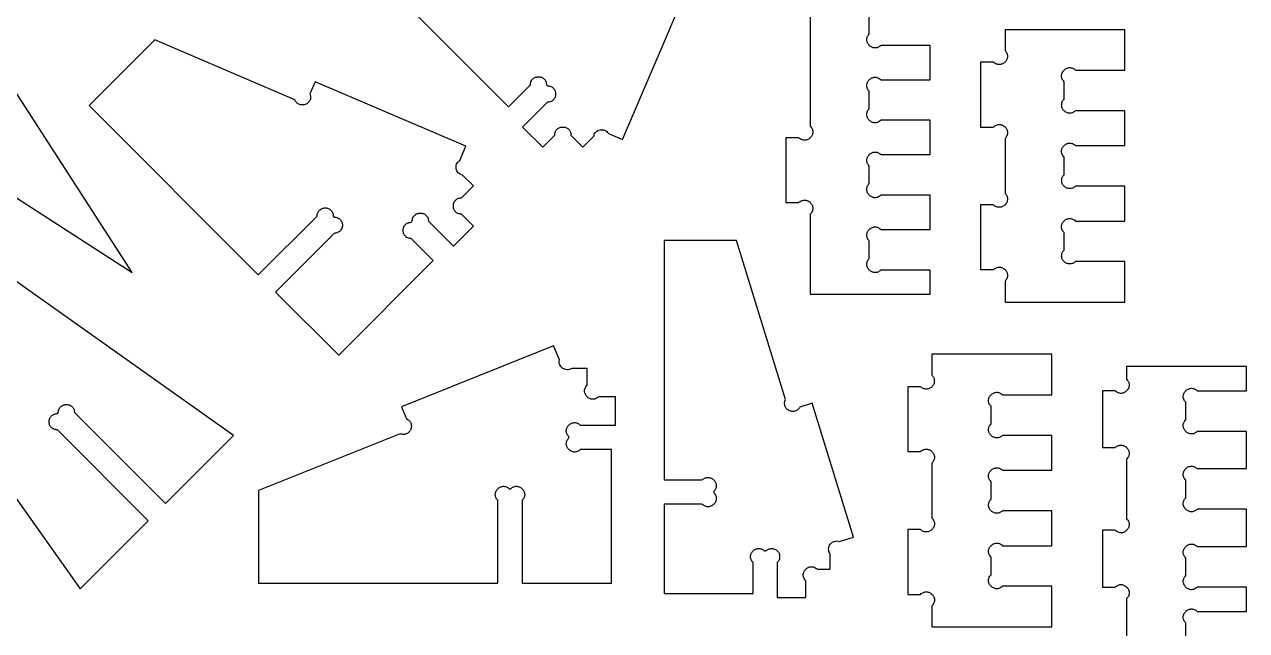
# Model space of a CAD drawing. Extents: x 105 to 1294, y 104 to 1295.
# Drawn here: x 1125.3 to 1275.9, y 1110.7 to 1185.4 of the extents above; entities that cross this region are included whole.
import ezdxf

# ---------------------------------------------------------------- set-up
doc = ezdxf.new("R2010")
doc.units = 0
doc.layers.add('LAYER_1', color=62, linetype='CONTINUOUS')

msp = doc.modelspace()

# ---------------------------------------------------------------- linework, layer by layer
at = {"layer": 'LAYER_1'}
for points in [[(1071.5, 1198.09), (1138.55, 1154.79), (1095.25, 1221.84)], [(1222.13, 1191.8), (1222.13, 1172.81), (1222.21, 1172.72), (1222.28, 1172.63), (1222.33, 1172.53), (1222.38, 1172.44), (1222.41, 1172.34), (1222.43, 1172.25), (1222.44, 1172.15), (1222.44, 1172.06), (1222.43, 1171.97), (1222.41, 1171.87), (1222.38, 1171.79), (1222.34, 1171.7), (1222.3, 1171.62), (1222.25, 1171.54), (1222.19, 1171.47), (1222.13, 1171.4), (1222.06, 1171.33), (1221.98, 1171.28), (1221.91, 1171.23), (1221.82, 1171.18), (1221.74, 1171.15), (1221.65, 1171.12), (1221.56, 1171.1), (1221.46, 1171.09), (1221.37, 1171.09), (1221.27, 1171.1), (1221.18, 1171.12), (1221.08, 1171.15), (1220.99, 1171.19), (1220.89, 1171.25), (1220.8, 1171.32), (1220.71, 1171.4), (1219.13, 1171.4), (1219.13, 1163.4), (1220.71, 1163.4), (1220.8, 1163.48), (1220.89, 1163.55), (1220.99, 1163.61), (1221.08, 1163.65), (1221.18, 1163.68), (1221.27, 1163.7), (1221.37, 1163.71), (1221.46, 1163.71), (1221.56, 1163.7), (1221.65, 1163.68), (1221.74, 1163.65), (1221.82, 1163.61), (1221.91, 1163.57), (1221.98, 1163.52), (1222.06, 1163.46), (1222.13, 1163.4), (1222.19, 1163.33), (1222.25, 1163.26), (1222.3, 1163.18), (1222.34, 1163.09), (1222.38, 1163.01), (1222.41, 1162.92), (1222.43, 1162.83), (1222.44, 1162.73), (1222.44, 1162.64), (1222.43, 1162.54), (1222.41, 1162.45), (1222.38, 1162.35), (1222.33, 1162.26), (1222.28, 1162.16), (1222.21, 1162.07), (1222.13, 1161.98), (1222.13, 1152.1), (1236.9, 1152.1), (1236.9, 1155.09), (1230.82, 1155.09), (1230.73, 1155.01), (1230.63, 1154.94), (1230.54, 1154.89), (1230.44, 1154.85), (1230.35, 1154.81), (1230.25, 1154.79), (1230.16, 1154.79), (1230.06, 1154.79), (1229.97, 1154.8), (1229.88, 1154.82), (1229.79, 1154.84), (1229.7, 1154.88), (1229.62, 1154.92), (1229.54, 1154.97), (1229.47, 1155.03), (1229.4, 1155.09), (1229.33, 1155.16), (1229.28, 1155.24), (1229.22, 1155.32), (1229.18, 1155.4), (1229.14, 1155.48), (1229.12, 1155.57), (1229.1, 1155.66), (1229.09, 1155.76), (1229.09, 1155.85), (1229.1, 1155.95), (1229.12, 1156.04), (1229.15, 1156.14), (1229.19, 1156.23), (1229.25, 1156.33), (1229.31, 1156.42), (1229.4, 1156.51), (1229.4, 1158.68), (1229.31, 1158.77), (1229.25, 1158.86), (1229.19, 1158.96), (1229.15, 1159.05), (1229.12, 1159.15), (1229.1, 1159.24), (1229.09, 1159.34), (1229.09, 1159.43), (1229.1, 1159.53), (1229.12, 1159.62), (1229.14, 1159.71), (1229.18, 1159.79), (1229.22, 1159.87), (1229.28, 1159.95), (1229.33, 1160.03), (1229.4, 1160.1), (1229.47, 1160.16), (1229.54, 1160.22), (1229.62, 1160.27), (1229.7, 1160.31), (1229.79, 1160.35), (1229.88, 1160.38), (1229.97, 1160.39), (1230.06, 1160.4), (1230.16, 1160.41), (1230.25, 1160.4), (1230.35, 1160.38), (1230.44, 1160.34), (1230.54, 1160.3), (1230.63, 1160.25), (1230.73, 1160.18), (1230.82, 1160.1), (1236.9, 1160.1), (1236.9, 1164.32), (1230.82, 1164.32), (1230.73, 1164.24), (1230.63, 1164.17), (1230.54, 1164.11), (1230.44, 1164.07), (1230.35, 1164.04), (1230.25, 1164.02), (1230.16, 1164.01), (1230.06, 1164.01), (1229.97, 1164.02), (1229.88, 1164.04), (1229.79, 1164.07), (1229.7, 1164.1), (1229.62, 1164.15), (1229.54, 1164.2), (1229.47, 1164.25), (1229.4, 1164.32), (1229.33, 1164.39), (1229.28, 1164.46), (1229.22, 1164.54), (1229.18, 1164.62), (1229.14, 1164.71), (1229.12, 1164.8), (1229.1, 1164.89), (1229.09, 1164.98), (1229.09, 1165.08), (1229.1, 1165.17), (1229.12, 1165.27), (1229.15, 1165.37), (1229.19, 1165.46), (1229.25, 1165.56), (1229.31, 1165.65), (1229.4, 1165.74), (1229.4, 1167.91), (1229.31, 1168), (1229.25, 1168.09), (1229.19, 1168.18), (1229.15, 1168.28), (1229.12, 1168.37), (1229.1, 1168.47), (1229.09, 1168.56), (1229.09, 1168.66), (1229.1, 1168.75), (1229.12, 1168.84), (1229.14, 1168.93), (1229.18, 1169.01), (1229.22, 1169.1), (1229.28, 1169.18), (1229.33, 1169.25), (1229.4, 1169.32), (1229.47, 1169.38), (1229.54, 1169.44), (1229.62, 1169.49), (1229.7, 1169.53), (1229.79, 1169.57), (1229.88, 1169.6), (1229.97, 1169.62), (1230.06, 1169.63), (1230.16, 1169.63), (1230.25, 1169.62), (1230.35, 1169.6), (1230.44, 1169.57), (1230.54, 1169.52), (1230.63, 1169.47), (1230.73, 1169.4), (1230.82, 1169.32), (1236.9, 1169.32), (1236.9, 1173.54), (1230.82, 1173.54), (1230.73, 1173.46), (1230.63, 1173.39), (1230.54, 1173.34), (1230.44, 1173.29), (1230.35, 1173.26), (1230.25, 1173.24), (1230.16, 1173.23), (1230.06, 1173.23), (1229.97, 1173.24), (1229.88, 1173.26), (1229.79, 1173.29), (1229.7, 1173.33), (1229.62, 1173.37), (1229.54, 1173.42), (1229.47, 1173.48), (1229.4, 1173.54), (1229.33, 1173.61), (1229.28, 1173.69), (1229.22, 1173.77), (1229.18, 1173.85), (1229.14, 1173.94), (1229.12, 1174.02), (1229.1, 1174.12), (1229.09, 1174.21), (1229.09, 1174.3), (1229.1, 1174.4), (1229.12, 1174.5), (1229.15, 1174.59), (1229.19, 1174.69), (1229.25, 1174.78), (1229.31, 1174.87), (1229.4, 1174.96), (1229.4, 1177.13), (1229.31, 1177.22), (1229.25, 1177.31), (1229.19, 1177.4), (1229.15, 1177.5), (1229.12, 1177.59), (1229.1, 1177.69), (1229.09, 1177.78), (1229.09, 1177.88), (1229.1, 1177.97), (1229.12, 1178.06), (1229.14, 1178.15), (1229.18, 1178.24), (1229.22, 1178.32), (1229.28, 1178.4), (1229.33, 1178.47), (1229.4, 1178.54), (1229.47, 1178.6), (1229.54, 1178.66), (1229.62, 1178.71), (1229.7, 1178.76), (1229.79, 1178.79), (1229.88, 1178.82), (1229.97, 1178.84), (1230.06, 1178.85), (1230.16, 1178.85), (1230.25, 1178.84), (1230.35, 1178.82), (1230.44, 1178.79), (1230.54, 1178.75), (1230.63, 1178.69), (1230.73, 1178.62), (1230.82, 1178.54), (1236.9, 1178.54), (1236.9, 1182.77), (1230.82, 1182.77), (1230.73, 1182.69), (1230.63, 1182.62), (1230.54, 1182.56), (1230.44, 1182.52), (1230.35, 1182.49), (1230.25, 1182.47), (1230.16, 1182.46), (1230.06, 1182.46), (1229.97, 1182.47), (1229.88, 1182.49), (1229.79, 1182.52), (1229.7, 1182.55), (1229.62, 1182.6), (1229.54, 1182.65), (1229.47, 1182.7), (1229.4, 1182.77), (1229.33, 1182.84), (1229.28, 1182.91), (1229.22, 1182.99), (1229.18, 1183.07), (1229.14, 1183.16), (1229.12, 1183.25), (1229.1, 1183.34), (1229.09, 1183.43), (1229.09, 1183.53), (1229.1, 1183.62), (1229.12, 1183.72), (1229.15, 1183.81), (1229.19, 1183.91), (1229.25, 1184), (1229.31, 1184.09), (1229.4, 1184.18), (1229.4, 1186.35)], [(1173.25, 1186.85), (1184.91, 1175.19), (1187.62, 1177.9), (1187.62, 1178.02), (1187.64, 1178.13), (1187.67, 1178.24), (1187.7, 1178.34), (1187.75, 1178.43), (1187.8, 1178.51), (1187.86, 1178.58), (1187.93, 1178.65), (1188, 1178.71), (1188.08, 1178.76), (1188.16, 1178.8), (1188.25, 1178.84), (1188.34, 1178.86), (1188.43, 1178.88), (1188.52, 1178.89), (1188.62, 1178.9), (1188.71, 1178.89), (1188.8, 1178.88), (1188.89, 1178.86), (1188.98, 1178.84), (1189.07, 1178.8), (1189.15, 1178.76), (1189.23, 1178.71), (1189.3, 1178.65), (1189.37, 1178.58), (1189.43, 1178.51), (1189.48, 1178.43), (1189.53, 1178.34), (1189.56, 1178.24), (1189.59, 1178.13), (1189.61, 1178.02), (1189.61, 1177.9), (1189.74, 1177.78), (1189.86, 1177.77), (1189.97, 1177.76), (1190.08, 1177.73), (1190.18, 1177.69), (1190.27, 1177.65), (1190.35, 1177.59), (1190.42, 1177.53), (1190.49, 1177.47), (1190.55, 1177.39), (1190.6, 1177.32), (1190.64, 1177.23), (1190.68, 1177.15), (1190.7, 1177.06), (1190.72, 1176.97), (1190.74, 1176.87), (1190.74, 1176.78), (1190.74, 1176.69), (1190.72, 1176.59), (1190.7, 1176.5), (1190.68, 1176.41), (1190.64, 1176.33), (1190.6, 1176.24), (1190.55, 1176.17), (1190.49, 1176.09), (1190.42, 1176.03), (1190.35, 1175.97), (1190.27, 1175.91), (1190.18, 1175.87), (1190.08, 1175.83), (1189.97, 1175.8), (1189.86, 1175.79), (1189.74, 1175.78), (1186.67, 1172.71), (1189.15, 1170.24), (1190.62, 1171.71), (1190.63, 1171.83), (1190.64, 1171.95), (1190.67, 1172.05), (1190.71, 1172.15), (1190.75, 1172.24), (1190.81, 1172.32), (1190.87, 1172.4), (1190.93, 1172.46), (1191.01, 1172.52), (1191.09, 1172.57), (1191.17, 1172.61), (1191.25, 1172.65), (1191.34, 1172.68), (1191.44, 1172.7), (1191.53, 1172.71), (1191.62, 1172.71), (1191.72, 1172.71), (1191.81, 1172.7), (1191.9, 1172.68), (1191.99, 1172.65), (1192.08, 1172.61), (1192.16, 1172.57), (1192.24, 1172.52), (1192.31, 1172.46), (1192.38, 1172.4), (1192.44, 1172.32), (1192.49, 1172.24), (1192.54, 1172.15), (1192.58, 1172.05), (1192.6, 1171.95), (1192.62, 1171.83), (1192.63, 1171.71), (1194.1, 1170.24), (1195.43, 1171.57), (1195.47, 1171.73), (1195.53, 1171.87), (1195.62, 1171.99), (1195.71, 1172.1), (1195.83, 1172.19), (1195.95, 1172.27), (1196.08, 1172.32), (1196.22, 1172.36), (1196.36, 1172.38), (1196.5, 1172.38), (1196.64, 1172.35), (1196.78, 1172.31), (1196.91, 1172.25), (1197.03, 1172.16), (1197.15, 1172.05), (1197.25, 1171.92), (1198.97, 1171.19), (1206.91, 1189.76)], [(1268.4, 1110.03), (1268.4, 1111.61), (1268.32, 1111.7), (1268.25, 1111.79), (1268.19, 1111.89), (1268.15, 1111.98), (1268.12, 1112.08), (1268.1, 1112.17), (1268.09, 1112.27), (1268.09, 1112.36), (1268.1, 1112.45), (1268.12, 1112.55), (1268.15, 1112.63), (1268.18, 1112.72), (1268.23, 1112.8), (1268.28, 1112.88), (1268.33, 1112.95), (1268.4, 1113.02), (1268.47, 1113.09), (1268.54, 1113.14), (1268.62, 1113.2), (1268.7, 1113.24), (1268.79, 1113.27), (1268.88, 1113.3), (1268.97, 1113.32), (1269.06, 1113.33), (1269.15, 1113.33), (1269.25, 1113.32), (1269.34, 1113.3), (1269.44, 1113.27), (1269.54, 1113.23), (1269.63, 1113.17), (1269.72, 1113.1), (1269.81, 1113.02), (1275.9, 1113.02), (1275.9, 1116.03), (1269.81, 1116.03), (1269.72, 1115.95), (1269.63, 1115.88), (1269.54, 1115.82), (1269.44, 1115.78), (1269.34, 1115.74), (1269.25, 1115.72), (1269.15, 1115.71), (1269.06, 1115.71), (1268.97, 1115.73), (1268.88, 1115.74), (1268.79, 1115.77), (1268.7, 1115.81), (1268.62, 1115.85), (1268.54, 1115.9), (1268.47, 1115.96), (1268.4, 1116.02), (1268.33, 1116.09), (1268.28, 1116.17), (1268.23, 1116.25), (1268.18, 1116.33), (1268.15, 1116.41), (1268.12, 1116.5), (1268.1, 1116.6), (1268.09, 1116.69), (1268.09, 1116.78), (1268.1, 1116.88), (1268.12, 1116.97), (1268.15, 1117.07), (1268.19, 1117.17), (1268.25, 1117.26), (1268.32, 1117.35), (1268.4, 1117.44), (1268.4, 1119.61), (1268.32, 1119.7), (1268.25, 1119.79), (1268.19, 1119.88), (1268.15, 1119.98), (1268.12, 1120.07), (1268.1, 1120.17), (1268.09, 1120.26), (1268.09, 1120.36), (1268.1, 1120.45), (1268.12, 1120.54), (1268.15, 1120.63), (1268.18, 1120.72), (1268.23, 1120.8), (1268.28, 1120.88), (1268.33, 1120.95), (1268.4, 1121.02), (1268.47, 1121.09), (1268.54, 1121.14), (1268.62, 1121.2), (1268.7, 1121.24), (1268.79, 1121.28), (1268.88, 1121.3), (1268.97, 1121.32), (1269.06, 1121.33), (1269.15, 1121.33), (1269.25, 1121.32), (1269.34, 1121.3), (1269.44, 1121.27), (1269.54, 1121.23), (1269.63, 1121.17), (1269.72, 1121.1), (1269.81, 1121.02), (1275.9, 1121.02), (1275.9, 1125.62), (1269.81, 1125.62), (1269.72, 1125.54), (1269.63, 1125.47), (1269.54, 1125.42), (1269.44, 1125.37), (1269.34, 1125.34), (1269.25, 1125.32), (1269.15, 1125.31), (1269.06, 1125.31), (1268.97, 1125.32), (1268.88, 1125.34), (1268.79, 1125.37), (1268.7, 1125.41), (1268.62, 1125.45), (1268.54, 1125.5), (1268.47, 1125.56), (1268.4, 1125.62), (1268.33, 1125.69), (1268.28, 1125.76), (1268.23, 1125.84), (1268.18, 1125.93), (1268.15, 1126.01), (1268.12, 1126.1), (1268.1, 1126.19), (1268.09, 1126.28), (1268.09, 1126.38), (1268.1, 1126.48), (1268.12, 1126.57), (1268.15, 1126.67), (1268.19, 1126.76), (1268.25, 1126.85), (1268.32, 1126.95), (1268.4, 1127.04), (1268.4, 1129.2), (1268.32, 1129.29), (1268.25, 1129.39), (1268.19, 1129.48), (1268.15, 1129.57), (1268.12, 1129.67), (1268.1, 1129.76), (1268.09, 1129.86), (1268.09, 1129.95), (1268.1, 1130.05), (1268.12, 1130.14), (1268.15, 1130.23), (1268.18, 1130.31), (1268.23, 1130.4), (1268.28, 1130.47), (1268.33, 1130.55), (1268.4, 1130.62), (1268.47, 1130.68), (1268.54, 1130.74), (1268.62, 1130.79), (1268.7, 1130.83), (1268.79, 1130.87), (1268.88, 1130.9), (1268.97, 1130.92), (1269.06, 1130.93), (1269.15, 1130.93), (1269.25, 1130.92), (1269.34, 1130.9), (1269.44, 1130.87), (1269.54, 1130.82), (1269.63, 1130.77), (1269.72, 1130.7), (1269.81, 1130.62), (1275.9, 1130.62), (1275.9, 1135.21), (1269.81, 1135.21), (1269.72, 1135.13), (1269.63, 1135.06), (1269.54, 1135.01), (1269.44, 1134.96), (1269.34, 1134.93), (1269.25, 1134.91), (1269.15, 1134.9), (1269.06, 1134.9), (1268.97, 1134.91), (1268.88, 1134.93), (1268.79, 1134.96), (1268.7, 1135), (1268.62, 1135.04), (1268.54, 1135.09), (1268.47, 1135.15), (1268.4, 1135.21), (1268.33, 1135.28), (1268.28, 1135.36), (1268.23, 1135.43), (1268.18, 1135.52), (1268.15, 1135.6), (1268.12, 1135.69), (1268.1, 1135.78), (1268.09, 1135.88), (1268.09, 1135.97), (1268.1, 1136.07), (1268.12, 1136.16), (1268.15, 1136.26), (1268.19, 1136.36), (1268.25, 1136.45), (1268.32, 1136.54), (1268.4, 1136.63), (1268.4, 1138.8), (1268.32, 1138.89), (1268.25, 1138.98), (1268.19, 1139.08), (1268.15, 1139.17), (1268.12, 1139.27), (1268.1, 1139.36), (1268.09, 1139.46), (1268.09, 1139.55), (1268.1, 1139.64), (1268.12, 1139.73), (1268.15, 1139.82), (1268.18, 1139.91), (1268.23, 1139.99), (1268.28, 1140.07), (1268.33, 1140.14), (1268.4, 1140.21), (1268.47, 1140.28), (1268.54, 1140.33), (1268.62, 1140.38), (1268.7, 1140.43), (1268.79, 1140.46), (1268.88, 1140.49), (1268.97, 1140.51), (1269.06, 1140.52), (1269.15, 1140.52), (1269.25, 1140.51), (1269.34, 1140.49), (1269.44, 1140.46), (1269.54, 1140.42), (1269.63, 1140.36), (1269.72, 1140.29), (1269.81, 1140.21), (1275.9, 1140.21), (1275.9, 1143.22), (1261.12, 1143.22), (1261.12, 1141.63), (1261.2, 1141.54), (1261.27, 1141.44), (1261.33, 1141.35), (1261.37, 1141.26), (1261.4, 1141.16), (1261.42, 1141.06), (1261.43, 1140.97), (1261.43, 1140.88), (1261.42, 1140.78), (1261.4, 1140.69), (1261.37, 1140.6), (1261.34, 1140.52), (1261.29, 1140.43), (1261.24, 1140.36), (1261.19, 1140.28), (1261.12, 1140.21), (1261.05, 1140.15), (1260.98, 1140.09), (1260.9, 1140.04), (1260.82, 1140), (1260.73, 1139.96), (1260.65, 1139.93), (1260.55, 1139.91), (1260.46, 1139.9), (1260.37, 1139.9), (1260.27, 1139.91), (1260.18, 1139.93), (1260.08, 1139.96), (1259.99, 1140.01), (1259.89, 1140.06), (1259.8, 1140.13), (1259.71, 1140.21), (1258.13, 1140.21), (1258.13, 1133.21), (1259.71, 1133.21), (1259.8, 1133.3), (1259.89, 1133.36), (1259.99, 1133.42), (1260.08, 1133.46), (1260.18, 1133.49), (1260.27, 1133.51), (1260.37, 1133.52), (1260.46, 1133.52), (1260.55, 1133.51), (1260.65, 1133.49), (1260.73, 1133.47), (1260.82, 1133.43), (1260.9, 1133.39), (1260.98, 1133.34), (1261.05, 1133.28), (1261.12, 1133.21), (1261.19, 1133.15), (1261.24, 1133.07), (1261.29, 1132.99), (1261.34, 1132.91), (1261.37, 1132.83), (1261.4, 1132.74), (1261.42, 1132.65), (1261.43, 1132.55), (1261.43, 1132.46), (1261.42, 1132.36), (1261.4, 1132.27), (1261.37, 1132.17), (1261.33, 1132.08), (1261.27, 1131.98), (1261.2, 1131.89), (1261.12, 1131.8), (1261.12, 1124.44), (1261.2, 1124.35), (1261.27, 1124.26), (1261.33, 1124.16), (1261.37, 1124.07), (1261.4, 1123.97), (1261.42, 1123.88), (1261.43, 1123.78), (1261.43, 1123.69), (1261.42, 1123.6), (1261.4, 1123.5), (1261.37, 1123.42), (1261.34, 1123.33), (1261.29, 1123.25), (1261.24, 1123.17), (1261.19, 1123.09), (1261.12, 1123.03), (1261.05, 1122.96), (1260.98, 1122.91), (1260.9, 1122.85), (1260.82, 1122.81), (1260.73, 1122.77), (1260.65, 1122.75), (1260.55, 1122.73), (1260.46, 1122.72), (1260.37, 1122.72), (1260.27, 1122.73), (1260.18, 1122.75), (1260.08, 1122.78), (1259.99, 1122.82), (1259.89, 1122.88), (1259.8, 1122.94), (1259.71, 1123.03), (1258.13, 1123.03), (1258.13, 1116.03), (1259.71, 1116.03), (1259.8, 1116.11), (1259.89, 1116.18), (1259.99, 1116.23), (1260.08, 1116.28), (1260.18, 1116.31), (1260.27, 1116.33), (1260.37, 1116.34), (1260.46, 1116.34), (1260.55, 1116.33), (1260.65, 1116.31), (1260.73, 1116.28), (1260.82, 1116.24), (1260.9, 1116.2), (1260.98, 1116.15), (1261.05, 1116.09), (1261.12, 1116.03), (1261.19, 1115.96), (1261.24, 1115.88), (1261.29, 1115.8), (1261.34, 1115.72), (1261.37, 1115.64), (1261.4, 1115.55), (1261.42, 1115.46), (1261.43, 1115.36), (1261.43, 1115.27), (1261.42, 1115.17), (1261.4, 1115.08), (1261.37, 1114.98), (1261.33, 1114.88), (1261.27, 1114.79), (1261.2, 1114.7), (1261.12, 1114.61), (1261.12, 1110.03)]]:
    msp.add_lwpolyline(points, dxfattribs=at)
for points in [[(1260.9, 1174.72), (1254.82, 1174.72), (1254.74, 1174.65), (1254.66, 1174.59), (1254.57, 1174.54), (1254.48, 1174.5), (1254.39, 1174.47), (1254.3, 1174.44), (1254.2, 1174.43), (1254.11, 1174.43), (1254.01, 1174.43), (1253.92, 1174.44), (1253.82, 1174.47), (1253.73, 1174.5), (1253.64, 1174.54), (1253.56, 1174.59), (1253.48, 1174.65), (1253.4, 1174.72), (1253.33, 1174.79), (1253.27, 1174.87), (1253.22, 1174.96), (1253.18, 1175.05), (1253.15, 1175.14), (1253.12, 1175.23), (1253.11, 1175.33), (1253.1, 1175.42), (1253.11, 1175.52), (1253.12, 1175.61), (1253.15, 1175.71), (1253.18, 1175.8), (1253.22, 1175.89), (1253.27, 1175.97), (1253.33, 1176.05), (1253.4, 1176.13), (1253.4, 1178.3), (1253.32, 1178.39), (1253.25, 1178.48), (1253.2, 1178.57), (1253.15, 1178.67), (1253.12, 1178.77), (1253.1, 1178.86), (1253.09, 1178.96), (1253.09, 1179.05), (1253.1, 1179.15), (1253.12, 1179.24), (1253.15, 1179.33), (1253.18, 1179.41), (1253.23, 1179.5), (1253.28, 1179.57), (1253.34, 1179.65), (1253.4, 1179.72), (1253.47, 1179.78), (1253.54, 1179.84), (1253.62, 1179.89), (1253.7, 1179.93), (1253.79, 1179.97), (1253.88, 1180), (1253.97, 1180.02), (1254.06, 1180.03), (1254.16, 1180.03), (1254.25, 1180.02), (1254.35, 1180), (1254.44, 1179.97), (1254.54, 1179.92), (1254.63, 1179.87), (1254.73, 1179.8), (1254.82, 1179.72), (1260.9, 1179.72), (1260.9, 1184.71), (1246.13, 1184.71), (1246.13, 1182.13), (1246.21, 1182.04), (1246.28, 1181.95), (1246.33, 1181.85), (1246.38, 1181.76), (1246.41, 1181.66), (1246.43, 1181.57), (1246.44, 1181.47), (1246.44, 1181.38), (1246.43, 1181.29), (1246.41, 1181.2), (1246.38, 1181.11), (1246.34, 1181.02), (1246.3, 1180.94), (1246.25, 1180.86), (1246.19, 1180.79), (1246.13, 1180.72), (1246.06, 1180.65), (1245.98, 1180.6), (1245.9, 1180.55), (1245.82, 1180.5), (1245.74, 1180.47), (1245.65, 1180.44), (1245.56, 1180.42), (1245.46, 1180.41), (1245.37, 1180.41), (1245.27, 1180.42), (1245.18, 1180.44), (1245.08, 1180.47), (1244.98, 1180.51), (1244.89, 1180.57), (1244.8, 1180.64), (1244.71, 1180.72), (1243.12, 1180.72), (1243.12, 1172.71), (1244.71, 1172.71), (1244.8, 1172.79), (1244.89, 1172.86), (1244.98, 1172.92), (1245.08, 1172.96), (1245.18, 1172.99), (1245.27, 1173.02), (1245.37, 1173.02), (1245.46, 1173.02), (1245.56, 1173.01), (1245.65, 1173), (1245.74, 1172.97), (1245.82, 1172.93), (1245.9, 1172.89), (1245.98, 1172.84), (1246.06, 1172.78), (1246.13, 1172.72), (1246.19, 1172.65), (1246.25, 1172.57), (1246.3, 1172.49), (1246.34, 1172.41), (1246.38, 1172.32), (1246.41, 1172.24), (1246.43, 1172.14), (1246.44, 1172.05), (1246.44, 1171.96), (1246.43, 1171.86), (1246.41, 1171.77), (1246.38, 1171.67), (1246.33, 1171.57), (1246.28, 1171.48), (1246.21, 1171.39), (1246.13, 1171.3), (1246.13, 1164.54), (1246.21, 1164.46), (1246.28, 1164.36), (1246.33, 1164.27), (1246.38, 1164.18), (1246.41, 1164.08), (1246.43, 1163.98), (1246.44, 1163.89), (1246.44, 1163.79), (1246.43, 1163.7), (1246.41, 1163.61), (1246.38, 1163.52), (1246.34, 1163.44), (1246.3, 1163.35), (1246.25, 1163.27), (1246.19, 1163.2), (1246.13, 1163.13), (1246.06, 1163.07), (1245.98, 1163.01), (1245.9, 1162.96), (1245.82, 1162.92), (1245.74, 1162.88), (1245.65, 1162.85), (1245.56, 1162.83), (1245.46, 1162.82), (1245.37, 1162.82), (1245.27, 1162.83), (1245.18, 1162.85), (1245.08, 1162.88), (1244.98, 1162.93), (1244.89, 1162.98), (1244.8, 1163.05), (1244.71, 1163.13), (1243.12, 1163.13), (1243.12, 1155.14), (1244.71, 1155.14), (1244.8, 1155.22), (1244.89, 1155.28), (1244.98, 1155.34), (1245.08, 1155.38), (1245.18, 1155.42), (1245.27, 1155.44), (1245.37, 1155.44), (1245.46, 1155.44), (1245.56, 1155.43), (1245.65, 1155.41), (1245.74, 1155.39), (1245.82, 1155.35), (1245.9, 1155.31), (1245.98, 1155.26), (1246.06, 1155.2), (1246.13, 1155.14), (1246.19, 1155.07), (1246.25, 1154.99), (1246.3, 1154.91), (1246.34, 1154.83), (1246.38, 1154.75), (1246.41, 1154.66), (1246.43, 1154.57), (1246.44, 1154.47), (1246.44, 1154.38), (1246.43, 1154.28), (1246.41, 1154.19), (1246.38, 1154.09), (1246.33, 1154), (1246.28, 1153.9), (1246.21, 1153.81), (1246.13, 1153.72), (1246.13, 1151.13), (1260.9, 1151.13), (1260.9, 1156.13), (1254.82, 1156.13), (1254.74, 1156.07), (1254.66, 1156.01), (1254.57, 1155.96), (1254.48, 1155.91), (1254.39, 1155.88), (1254.3, 1155.86), (1254.2, 1155.85), (1254.11, 1155.84), (1254.01, 1155.85), (1253.92, 1155.86), (1253.82, 1155.88), (1253.73, 1155.91), (1253.64, 1155.96), (1253.56, 1156.01), (1253.48, 1156.07), (1253.4, 1156.13), (1253.33, 1156.21), (1253.27, 1156.29), (1253.22, 1156.38), (1253.18, 1156.46), (1253.15, 1156.56), (1253.12, 1156.65), (1253.11, 1156.74), (1253.1, 1156.84), (1253.11, 1156.94), (1253.12, 1157.03), (1253.15, 1157.12), (1253.18, 1157.22), (1253.22, 1157.3), (1253.27, 1157.39), (1253.33, 1157.47), (1253.4, 1157.55), (1253.4, 1159.72), (1253.32, 1159.81), (1253.25, 1159.9), (1253.2, 1160), (1253.15, 1160.09), (1253.12, 1160.19), (1253.1, 1160.28), (1253.09, 1160.38), (1253.09, 1160.47), (1253.1, 1160.57), (1253.12, 1160.66), (1253.15, 1160.75), (1253.18, 1160.83), (1253.23, 1160.91), (1253.28, 1160.99), (1253.34, 1161.07), (1253.4, 1161.13), (1253.47, 1161.2), (1253.54, 1161.26), (1253.62, 1161.31), (1253.7, 1161.35), (1253.79, 1161.39), (1253.88, 1161.41), (1253.97, 1161.43), (1254.06, 1161.44), (1254.16, 1161.44), (1254.25, 1161.43), (1254.35, 1161.41), (1254.44, 1161.38), (1254.54, 1161.34), (1254.63, 1161.28), (1254.73, 1161.22), (1254.82, 1161.13), (1260.9, 1161.13), (1260.9, 1165.42), (1254.82, 1165.42), (1254.74, 1165.35), (1254.66, 1165.29), (1254.57, 1165.24), (1254.48, 1165.2), (1254.39, 1165.17), (1254.3, 1165.15), (1254.2, 1165.13), (1254.11, 1165.13), (1254.01, 1165.13), (1253.92, 1165.15), (1253.82, 1165.17), (1253.73, 1165.2), (1253.64, 1165.24), (1253.56, 1165.29), (1253.48, 1165.35), (1253.4, 1165.42), (1253.33, 1165.5), (1253.27, 1165.58), (1253.22, 1165.66), (1253.18, 1165.75), (1253.15, 1165.84), (1253.12, 1165.94), (1253.11, 1166.03), (1253.1, 1166.13), (1253.11, 1166.22), (1253.12, 1166.32), (1253.15, 1166.41), (1253.18, 1166.5), (1253.22, 1166.59), (1253.27, 1166.68), (1253.33, 1166.76), (1253.4, 1166.83), (1253.4, 1169.01), (1253.32, 1169.1), (1253.25, 1169.19), (1253.2, 1169.28), (1253.15, 1169.38), (1253.12, 1169.48), (1253.1, 1169.57), (1253.09, 1169.67), (1253.09, 1169.76), (1253.1, 1169.85), (1253.12, 1169.94), (1253.15, 1170.03), (1253.18, 1170.12), (1253.23, 1170.2), (1253.28, 1170.28), (1253.34, 1170.35), (1253.4, 1170.42), (1253.47, 1170.49), (1253.54, 1170.54), (1253.62, 1170.59), (1253.7, 1170.64), (1253.79, 1170.67), (1253.88, 1170.7), (1253.97, 1170.72), (1254.06, 1170.73), (1254.16, 1170.73), (1254.25, 1170.72), (1254.35, 1170.7), (1254.44, 1170.67), (1254.54, 1170.63), (1254.63, 1170.57), (1254.73, 1170.5), (1254.82, 1170.42), (1260.9, 1170.42)], [(1156.22, 1152.38), (1164, 1144.61), (1175.65, 1156.26), (1172.94, 1158.98), (1172.82, 1158.98), (1172.7, 1159), (1172.6, 1159.02), (1172.5, 1159.06), (1172.41, 1159.11), (1172.33, 1159.16), (1172.26, 1159.22), (1172.19, 1159.29), (1172.13, 1159.36), (1172.08, 1159.44), (1172.04, 1159.52), (1172, 1159.61), (1171.97, 1159.7), (1171.95, 1159.79), (1171.94, 1159.88), (1171.94, 1159.98), (1171.94, 1160.07), (1171.95, 1160.16), (1171.97, 1160.26), (1172, 1160.35), (1172.04, 1160.43), (1172.08, 1160.52), (1172.13, 1160.59), (1172.19, 1160.67), (1172.26, 1160.73), (1172.33, 1160.8), (1172.41, 1160.85), (1172.5, 1160.89), (1172.6, 1160.93), (1172.7, 1160.96), (1172.82, 1160.97), (1172.94, 1160.98), (1173.06, 1161.1), (1173.07, 1161.22), (1173.08, 1161.34), (1173.11, 1161.44), (1173.15, 1161.54), (1173.19, 1161.63), (1173.24, 1161.71), (1173.31, 1161.79), (1173.37, 1161.85), (1173.45, 1161.91), (1173.52, 1161.96), (1173.61, 1162), (1173.69, 1162.04), (1173.78, 1162.07), (1173.88, 1162.09), (1173.97, 1162.1), (1174.06, 1162.1), (1174.16, 1162.1), (1174.25, 1162.09), (1174.34, 1162.07), (1174.43, 1162.04), (1174.52, 1162), (1174.6, 1161.96), (1174.68, 1161.91), (1174.75, 1161.85), (1174.82, 1161.79), (1174.88, 1161.71), (1174.93, 1161.63), (1174.98, 1161.54), (1175.02, 1161.44), (1175.04, 1161.34), (1175.06, 1161.22), (1175.07, 1161.1), (1178.13, 1158.03), (1180.6, 1160.51), (1179.12, 1161.98), (1179, 1161.99), (1178.89, 1162), (1178.79, 1162.03), (1178.69, 1162.07), (1178.6, 1162.11), (1178.52, 1162.16), (1178.44, 1162.23), (1178.38, 1162.29), (1178.32, 1162.37), (1178.27, 1162.44), (1178.22, 1162.53), (1178.19, 1162.61), (1178.16, 1162.7), (1178.14, 1162.8), (1178.13, 1162.89), (1178.13, 1162.98), (1178.13, 1163.08), (1178.14, 1163.17), (1178.16, 1163.26), (1178.19, 1163.35), (1178.22, 1163.44), (1178.27, 1163.52), (1178.32, 1163.6), (1178.38, 1163.67), (1178.44, 1163.74), (1178.52, 1163.8), (1178.6, 1163.85), (1178.69, 1163.9), (1178.79, 1163.94), (1178.89, 1163.96), (1179, 1163.98), (1179.12, 1163.98), (1180.6, 1165.46), (1179.27, 1166.79), (1179.11, 1166.83), (1178.97, 1166.89), (1178.85, 1166.98), (1178.74, 1167.07), (1178.65, 1167.19), (1178.57, 1167.31), (1178.52, 1167.44), (1178.48, 1167.58), (1178.46, 1167.72), (1178.47, 1167.86), (1178.49, 1168), (1178.53, 1168.14), (1178.6, 1168.27), (1178.68, 1168.4), (1178.79, 1168.51), (1178.92, 1168.61), (1179.66, 1170.34), (1161.08, 1178.27), (1160.46, 1176.81), (1160.5, 1176.7), (1160.53, 1176.59), (1160.54, 1176.48), (1160.54, 1176.37), (1160.53, 1176.27), (1160.52, 1176.18), (1160.49, 1176.08), (1160.45, 1176), (1160.4, 1175.91), (1160.35, 1175.84), (1160.29, 1175.77), (1160.22, 1175.7), (1160.15, 1175.64), (1160.07, 1175.59), (1159.99, 1175.55), (1159.9, 1175.51), (1159.82, 1175.48), (1159.73, 1175.45), (1159.63, 1175.44), (1159.54, 1175.43), (1159.45, 1175.43), (1159.35, 1175.44), (1159.26, 1175.46), (1159.17, 1175.48), (1159.09, 1175.52), (1159, 1175.57), (1158.92, 1175.62), (1158.85, 1175.69), (1158.77, 1175.77), (1158.71, 1175.86), (1158.65, 1175.95), (1158.6, 1176.07), (1141.33, 1183.44), (1133.25, 1175.36), (1154.09, 1154.51), (1161.33, 1161.74), (1161.33, 1161.85), (1161.35, 1161.95), (1161.37, 1162.04), (1161.41, 1162.13), (1161.45, 1162.22), (1161.5, 1162.3), (1161.56, 1162.38), (1161.62, 1162.45), (1161.7, 1162.51), (1161.77, 1162.57), (1161.86, 1162.62), (1161.94, 1162.66), (1162.04, 1162.7), (1162.13, 1162.72), (1162.23, 1162.74), (1162.34, 1162.74), (1162.44, 1162.74), (1162.54, 1162.72), (1162.63, 1162.7), (1162.72, 1162.66), (1162.81, 1162.62), (1162.89, 1162.57), (1162.97, 1162.51), (1163.04, 1162.45), (1163.11, 1162.38), (1163.16, 1162.3), (1163.21, 1162.22), (1163.26, 1162.13), (1163.29, 1162.04), (1163.31, 1161.95), (1163.33, 1161.85), (1163.33, 1161.74), (1163.46, 1161.62), (1163.56, 1161.62), (1163.66, 1161.6), (1163.75, 1161.58), (1163.84, 1161.54), (1163.93, 1161.5), (1164.01, 1161.45), (1164.09, 1161.39), (1164.16, 1161.33), (1164.23, 1161.26), (1164.28, 1161.18), (1164.33, 1161.1), (1164.38, 1161.01), (1164.41, 1160.92), (1164.43, 1160.82), (1164.45, 1160.73), (1164.45, 1160.62), (1164.45, 1160.52), (1164.43, 1160.42), (1164.41, 1160.33), (1164.38, 1160.23), (1164.33, 1160.15), (1164.28, 1160.06), (1164.23, 1159.99), (1164.16, 1159.92), (1164.09, 1159.85), (1164.01, 1159.8), (1163.93, 1159.75), (1163.84, 1159.7), (1163.75, 1159.67), (1163.66, 1159.65), (1163.56, 1159.63), (1163.46, 1159.63)], [(1131.44, 1137.53), (1142.64, 1126.32), (1151.03, 1134.72), (1086.12, 1180.72), (1132.13, 1115.82), (1140.52, 1124.2), (1129.32, 1135.41), (1129.19, 1135.41), (1129.08, 1135.43), (1128.97, 1135.46), (1128.88, 1135.49), (1128.79, 1135.54), (1128.7, 1135.59), (1128.63, 1135.65), (1128.56, 1135.72), (1128.5, 1135.79), (1128.45, 1135.87), (1128.41, 1135.95), (1128.37, 1136.04), (1128.35, 1136.13), (1128.33, 1136.22), (1128.32, 1136.31), (1128.31, 1136.41), (1128.32, 1136.5), (1128.33, 1136.59), (1128.35, 1136.68), (1128.37, 1136.77), (1128.41, 1136.86), (1128.45, 1136.94), (1128.5, 1137.02), (1128.56, 1137.09), (1128.63, 1137.16), (1128.7, 1137.22), (1128.79, 1137.27), (1128.88, 1137.32), (1128.97, 1137.35), (1129.08, 1137.38), (1129.19, 1137.4), (1129.32, 1137.4), (1129.44, 1137.53), (1129.44, 1137.65), (1129.46, 1137.76), (1129.49, 1137.87), (1129.52, 1137.96), (1129.57, 1138.05), (1129.62, 1138.13), (1129.68, 1138.21), (1129.75, 1138.27), (1129.82, 1138.33), (1129.9, 1138.38), (1129.98, 1138.43), (1130.07, 1138.46), (1130.16, 1138.49), (1130.25, 1138.51), (1130.34, 1138.52), (1130.44, 1138.52), (1130.53, 1138.52), (1130.62, 1138.51), (1130.71, 1138.49), (1130.8, 1138.46), (1130.89, 1138.43), (1130.97, 1138.38), (1131.05, 1138.33), (1131.12, 1138.27), (1131.19, 1138.21), (1131.25, 1138.13), (1131.3, 1138.05), (1131.35, 1137.96), (1131.39, 1137.87), (1131.41, 1137.76), (1131.43, 1137.65)], [(1215.07, 1119.06), (1214.98, 1119.15), (1214.92, 1119.25), (1214.86, 1119.34), (1214.82, 1119.43), (1214.79, 1119.53), (1214.77, 1119.63), (1214.76, 1119.72), (1214.76, 1119.82), (1214.77, 1119.91), (1214.79, 1120), (1214.81, 1120.09), (1214.85, 1120.18), (1214.89, 1120.26), (1214.95, 1120.34), (1215, 1120.41), (1215.07, 1120.48), (1215.13, 1120.54), (1215.21, 1120.6), (1215.29, 1120.65), (1215.37, 1120.7), (1215.46, 1120.73), (1215.54, 1120.76), (1215.63, 1120.78), (1215.73, 1120.79), (1215.82, 1120.79), (1215.92, 1120.78), (1216.01, 1120.76), (1216.11, 1120.73), (1216.2, 1120.68), (1216.3, 1120.63), (1216.39, 1120.56), (1216.48, 1120.48), (1216.65, 1120.48), (1216.72, 1120.55), (1216.81, 1120.61), (1216.89, 1120.66), (1216.98, 1120.7), (1217.07, 1120.73), (1217.16, 1120.76), (1217.26, 1120.77), (1217.36, 1120.78), (1217.45, 1120.77), (1217.55, 1120.76), (1217.64, 1120.73), (1217.73, 1120.7), (1217.82, 1120.66), (1217.9, 1120.61), (1217.99, 1120.55), (1218.06, 1120.48), (1218.13, 1120.4), (1218.19, 1120.32), (1218.24, 1120.23), (1218.28, 1120.15), (1218.31, 1120.05), (1218.34, 1119.96), (1218.35, 1119.87), (1218.35, 1119.77), (1218.35, 1119.67), (1218.34, 1119.58), (1218.31, 1119.49), (1218.28, 1119.39), (1218.24, 1119.31), (1218.19, 1119.22), (1218.13, 1119.14), (1218.06, 1119.06), (1218.06, 1114.73), (1221.56, 1114.73), (1221.56, 1116.82), (1221.48, 1116.9), (1221.41, 1117), (1221.36, 1117.09), (1221.31, 1117.18), (1221.28, 1117.28), (1221.26, 1117.38), (1221.25, 1117.47), (1221.25, 1117.57), (1221.26, 1117.66), (1221.28, 1117.75), (1221.31, 1117.84), (1221.35, 1117.92), (1221.39, 1118.01), (1221.44, 1118.08), (1221.5, 1118.16), (1221.56, 1118.23), (1221.63, 1118.29), (1221.7, 1118.35), (1221.78, 1118.4), (1221.87, 1118.44), (1221.95, 1118.48), (1222.04, 1118.51), (1222.13, 1118.53), (1222.23, 1118.54), (1222.32, 1118.54), (1222.42, 1118.53), (1222.51, 1118.51), (1222.61, 1118.48), (1222.7, 1118.43), (1222.8, 1118.38), (1222.89, 1118.31), (1222.98, 1118.23), (1224.59, 1118.23), (1224.59, 1120.12), (1224.5, 1120.27), (1224.43, 1120.42), (1224.4, 1120.58), (1224.39, 1120.74), (1224.41, 1120.89), (1224.45, 1121.04), (1224.51, 1121.18), (1224.59, 1121.3), (1224.69, 1121.42), (1224.8, 1121.52), (1224.93, 1121.6), (1225.07, 1121.66), (1225.22, 1121.7), (1225.38, 1121.71), (1225.55, 1121.7), (1225.72, 1121.65), (1227.45, 1122.19), (1222.36, 1138.68), (1220.85, 1138.21), (1220.79, 1138.12), (1220.73, 1138.04), (1220.67, 1137.97), (1220.59, 1137.9), (1220.51, 1137.84), (1220.43, 1137.79), (1220.34, 1137.75), (1220.25, 1137.72), (1220.16, 1137.7), (1220.07, 1137.68), (1219.97, 1137.68), (1219.87, 1137.68), (1219.77, 1137.69), (1219.68, 1137.72), (1219.58, 1137.75), (1219.49, 1137.79), (1219.4, 1137.85), (1219.32, 1137.91), (1219.25, 1137.97), (1219.18, 1138.05), (1219.13, 1138.12), (1219.08, 1138.21), (1219.04, 1138.29), (1219, 1138.38), (1218.98, 1138.47), (1218.96, 1138.57), (1218.96, 1138.67), (1218.96, 1138.76), (1218.98, 1138.86), (1219, 1138.95), (1219.03, 1139.05), (1219.08, 1139.14), (1213.03, 1158.72), (1204.13, 1158.72), (1204.13, 1129.23), (1208.81, 1129.23), (1208.9, 1129.31), (1209, 1129.38), (1209.09, 1129.43), (1209.18, 1129.48), (1209.28, 1129.51), (1209.38, 1129.53), (1209.47, 1129.54), (1209.56, 1129.54), (1209.66, 1129.53), (1209.75, 1129.51), (1209.84, 1129.48), (1209.92, 1129.44), (1210.01, 1129.4), (1210.08, 1129.35), (1210.16, 1129.29), (1210.23, 1129.23), (1210.29, 1129.16), (1210.35, 1129.09), (1210.4, 1129.01), (1210.44, 1128.92), (1210.48, 1128.84), (1210.51, 1128.75), (1210.53, 1128.66), (1210.54, 1128.57), (1210.54, 1128.47), (1210.53, 1128.38), (1210.51, 1128.28), (1210.48, 1128.19), (1210.43, 1128.09), (1210.38, 1128), (1210.31, 1127.91), (1210.23, 1127.82), (1210.23, 1127.65), (1210.31, 1127.56), (1210.38, 1127.46), (1210.43, 1127.37), (1210.48, 1127.28), (1210.51, 1127.18), (1210.53, 1127.08), (1210.54, 1126.99), (1210.54, 1126.89), (1210.53, 1126.8), (1210.51, 1126.71), (1210.48, 1126.62), (1210.44, 1126.54), (1210.4, 1126.45), (1210.35, 1126.38), (1210.29, 1126.3), (1210.23, 1126.23), (1210.16, 1126.17), (1210.08, 1126.11), (1210.01, 1126.06), (1209.92, 1126.02), (1209.84, 1125.98), (1209.75, 1125.95), (1209.66, 1125.93), (1209.56, 1125.92), (1209.47, 1125.92), (1209.38, 1125.93), (1209.28, 1125.95), (1209.18, 1125.98), (1209.09, 1126.03), (1209, 1126.08), (1208.9, 1126.15), (1208.81, 1126.23), (1204.13, 1126.23), (1204.13, 1115.23), (1215.07, 1115.23)], [(1197.61, 1116.5), (1197.61, 1132.98), (1193.78, 1132.98), (1193.69, 1132.9), (1193.6, 1132.83), (1193.5, 1132.77), (1193.41, 1132.73), (1193.31, 1132.7), (1193.21, 1132.68), (1193.12, 1132.67), (1193.02, 1132.67), (1192.93, 1132.68), (1192.84, 1132.7), (1192.75, 1132.73), (1192.66, 1132.76), (1192.58, 1132.81), (1192.5, 1132.86), (1192.43, 1132.92), (1192.36, 1132.98), (1192.3, 1133.05), (1192.24, 1133.12), (1192.19, 1133.2), (1192.14, 1133.28), (1192.11, 1133.37), (1192.08, 1133.46), (1192.06, 1133.55), (1192.05, 1133.64), (1192.05, 1133.74), (1192.06, 1133.83), (1192.08, 1133.93), (1192.11, 1134.02), (1192.15, 1134.12), (1192.21, 1134.21), (1192.28, 1134.3), (1192.36, 1134.39), (1192.36, 1134.57), (1192.28, 1134.66), (1192.21, 1134.75), (1192.15, 1134.85), (1192.11, 1134.94), (1192.08, 1135.04), (1192.06, 1135.13), (1192.05, 1135.23), (1192.05, 1135.32), (1192.06, 1135.41), (1192.08, 1135.51), (1192.11, 1135.59), (1192.14, 1135.68), (1192.19, 1135.76), (1192.24, 1135.84), (1192.3, 1135.91), (1192.36, 1135.98), (1192.43, 1136.05), (1192.5, 1136.1), (1192.58, 1136.15), (1192.66, 1136.2), (1192.75, 1136.23), (1192.84, 1136.26), (1192.93, 1136.28), (1193.02, 1136.29), (1193.12, 1136.29), (1193.21, 1136.28), (1193.31, 1136.26), (1193.41, 1136.23), (1193.5, 1136.19), (1193.6, 1136.13), (1193.69, 1136.06), (1193.78, 1135.98), (1198.11, 1135.98), (1198.11, 1139.48), (1196.03, 1139.48), (1195.94, 1139.4), (1195.85, 1139.33), (1195.75, 1139.28), (1195.66, 1139.23), (1195.56, 1139.2), (1195.47, 1139.18), (1195.37, 1139.17), (1195.28, 1139.17), (1195.18, 1139.18), (1195.09, 1139.2), (1195, 1139.23), (1194.92, 1139.27), (1194.83, 1139.31), (1194.76, 1139.36), (1194.68, 1139.42), (1194.61, 1139.48), (1194.55, 1139.55), (1194.49, 1139.63), (1194.44, 1139.7), (1194.4, 1139.79), (1194.36, 1139.87), (1194.33, 1139.96), (1194.31, 1140.05), (1194.3, 1140.14), (1194.3, 1140.24), (1194.31, 1140.33), (1194.33, 1140.43), (1194.36, 1140.53), (1194.41, 1140.62), (1194.46, 1140.71), (1194.53, 1140.81), (1194.61, 1140.89), (1194.61, 1142.98), (1192.73, 1142.98), (1192.59, 1142.9), (1192.44, 1142.85), (1192.3, 1142.81), (1192.15, 1142.81), (1192.01, 1142.82), (1191.87, 1142.86), (1191.73, 1142.91), (1191.61, 1142.98), (1191.5, 1143.07), (1191.4, 1143.17), (1191.32, 1143.29), (1191.25, 1143.41), (1191.2, 1143.55), (1191.18, 1143.7), (1191.17, 1143.86), (1191.2, 1144.02), (1190.49, 1145.77), (1171.75, 1138.23), (1172.35, 1136.76), (1172.45, 1136.71), (1172.55, 1136.65), (1172.64, 1136.58), (1172.71, 1136.51), (1172.78, 1136.44), (1172.83, 1136.36), (1172.88, 1136.27), (1172.91, 1136.18), (1172.94, 1136.09), (1172.95, 1136), (1172.96, 1135.91), (1172.96, 1135.81), (1172.95, 1135.72), (1172.93, 1135.63), (1172.9, 1135.54), (1172.87, 1135.45), (1172.83, 1135.37), (1172.78, 1135.29), (1172.73, 1135.21), (1172.67, 1135.14), (1172.6, 1135.07), (1172.53, 1135.01), (1172.45, 1134.96), (1172.37, 1134.92), (1172.28, 1134.88), (1172.19, 1134.86), (1172.09, 1134.84), (1171.99, 1134.83), (1171.89, 1134.84), (1171.78, 1134.86), (1171.67, 1134.89), (1171.56, 1134.93), (1154.13, 1127.92), (1154.13, 1116.5), (1183.61, 1116.5), (1183.61, 1126.73), (1183.53, 1126.82), (1183.46, 1126.91), (1183.41, 1127), (1183.36, 1127.1), (1183.33, 1127.19), (1183.31, 1127.29), (1183.3, 1127.38), (1183.3, 1127.48), (1183.31, 1127.57), (1183.33, 1127.66), (1183.36, 1127.75), (1183.4, 1127.84), (1183.44, 1127.92), (1183.49, 1128), (1183.55, 1128.07), (1183.61, 1128.14), (1183.68, 1128.2), (1183.75, 1128.26), (1183.83, 1128.31), (1183.92, 1128.36), (1184, 1128.39), (1184.09, 1128.42), (1184.18, 1128.44), (1184.28, 1128.45), (1184.37, 1128.45), (1184.47, 1128.44), (1184.56, 1128.42), (1184.66, 1128.39), (1184.75, 1128.35), (1184.85, 1128.29), (1184.94, 1128.22), (1185.03, 1128.14), (1185.2, 1128.14), (1185.29, 1128.22), (1185.38, 1128.29), (1185.47, 1128.35), (1185.57, 1128.39), (1185.66, 1128.42), (1185.76, 1128.44), (1185.85, 1128.45), (1185.95, 1128.45), (1186.04, 1128.44), (1186.13, 1128.42), (1186.22, 1128.39), (1186.31, 1128.36), (1186.39, 1128.31), (1186.47, 1128.26), (1186.54, 1128.2), (1186.61, 1128.14), (1186.67, 1128.07), (1186.73, 1128), (1186.78, 1127.92), (1186.83, 1127.84), (1186.86, 1127.75), (1186.89, 1127.66), (1186.91, 1127.57), (1186.92, 1127.48), (1186.92, 1127.38), (1186.91, 1127.29), (1186.89, 1127.19), (1186.86, 1127.1), (1186.81, 1127), (1186.76, 1126.91), (1186.69, 1126.82), (1186.61, 1126.73), (1186.61, 1116.5)], [(1245.81, 1116.13), (1245.72, 1116.05), (1245.63, 1115.98), (1245.54, 1115.93), (1245.44, 1115.88), (1245.35, 1115.85), (1245.25, 1115.83), (1245.16, 1115.82), (1245.06, 1115.82), (1244.97, 1115.83), (1244.88, 1115.85), (1244.79, 1115.88), (1244.7, 1115.92), (1244.62, 1115.96), (1244.54, 1116.01), (1244.47, 1116.07), (1244.4, 1116.13), (1244.34, 1116.2), (1244.28, 1116.28), (1244.23, 1116.35), (1244.18, 1116.44), (1244.15, 1116.52), (1244.12, 1116.61), (1244.1, 1116.7), (1244.09, 1116.8), (1244.09, 1116.89), (1244.1, 1116.98), (1244.12, 1117.08), (1244.15, 1117.18), (1244.19, 1117.27), (1244.25, 1117.36), (1244.32, 1117.46), (1244.4, 1117.55), (1244.4, 1119.72), (1244.32, 1119.81), (1244.25, 1119.9), (1244.19, 1120), (1244.15, 1120.09), (1244.12, 1120.19), (1244.1, 1120.28), (1244.09, 1120.38), (1244.09, 1120.47), (1244.1, 1120.56), (1244.12, 1120.66), (1244.15, 1120.74), (1244.18, 1120.83), (1244.23, 1120.91), (1244.28, 1120.99), (1244.34, 1121.07), (1244.4, 1121.13), (1244.47, 1121.2), (1244.54, 1121.25), (1244.62, 1121.31), (1244.7, 1121.35), (1244.79, 1121.39), (1244.88, 1121.41), (1244.97, 1121.43), (1245.06, 1121.44), (1245.16, 1121.44), (1245.25, 1121.43), (1245.35, 1121.41), (1245.44, 1121.38), (1245.54, 1121.34), (1245.63, 1121.28), (1245.72, 1121.22), (1245.81, 1121.13), (1251.9, 1121.13), (1251.9, 1125.43), (1245.81, 1125.43), (1245.74, 1125.36), (1245.65, 1125.3), (1245.57, 1125.25), (1245.48, 1125.21), (1245.39, 1125.17), (1245.3, 1125.15), (1245.2, 1125.14), (1245.11, 1125.13), (1245.01, 1125.14), (1244.91, 1125.15), (1244.82, 1125.17), (1244.73, 1125.21), (1244.64, 1125.25), (1244.56, 1125.3), (1244.47, 1125.36), (1244.4, 1125.43), (1244.33, 1125.5), (1244.27, 1125.59), (1244.22, 1125.67), (1244.18, 1125.76), (1244.15, 1125.85), (1244.12, 1125.94), (1244.11, 1126.04), (1244.11, 1126.14), (1244.11, 1126.23), (1244.12, 1126.33), (1244.15, 1126.42), (1244.18, 1126.51), (1244.22, 1126.6), (1244.27, 1126.68), (1244.33, 1126.77), (1244.4, 1126.84), (1244.4, 1129.01), (1244.32, 1129.1), (1244.25, 1129.19), (1244.19, 1129.28), (1244.15, 1129.38), (1244.12, 1129.47), (1244.1, 1129.57), (1244.09, 1129.67), (1244.09, 1129.76), (1244.1, 1129.85), (1244.12, 1129.94), (1244.15, 1130.03), (1244.18, 1130.12), (1244.23, 1130.2), (1244.28, 1130.28), (1244.34, 1130.35), (1244.4, 1130.42), (1244.47, 1130.49), (1244.54, 1130.54), (1244.62, 1130.59), (1244.7, 1130.64), (1244.79, 1130.67), (1244.88, 1130.7), (1244.97, 1130.72), (1245.06, 1130.73), (1245.16, 1130.73), (1245.25, 1130.72), (1245.35, 1130.7), (1245.44, 1130.67), (1245.54, 1130.63), (1245.63, 1130.57), (1245.72, 1130.5), (1245.81, 1130.42), (1251.9, 1130.42), (1251.9, 1134.72), (1245.81, 1134.72), (1245.72, 1134.64), (1245.63, 1134.57), (1245.54, 1134.51), (1245.44, 1134.47), (1245.35, 1134.44), (1245.25, 1134.42), (1245.16, 1134.41), (1245.06, 1134.41), (1244.97, 1134.42), (1244.88, 1134.44), (1244.79, 1134.47), (1244.7, 1134.5), (1244.62, 1134.55), (1244.54, 1134.6), (1244.47, 1134.65), (1244.4, 1134.72), (1244.34, 1134.79), (1244.28, 1134.86), (1244.23, 1134.94), (1244.18, 1135.02), (1244.15, 1135.11), (1244.12, 1135.19), (1244.1, 1135.29), (1244.09, 1135.38), (1244.09, 1135.47), (1244.1, 1135.57), (1244.12, 1135.66), (1244.15, 1135.76), (1244.19, 1135.85), (1244.25, 1135.95), (1244.32, 1136.04), (1244.4, 1136.13), (1244.4, 1138.31), (1244.32, 1138.39), (1244.25, 1138.49), (1244.19, 1138.58), (1244.15, 1138.67), (1244.12, 1138.77), (1244.1, 1138.87), (1244.09, 1138.96), (1244.09, 1139.06), (1244.1, 1139.15), (1244.12, 1139.24), (1244.15, 1139.33), (1244.18, 1139.41), (1244.23, 1139.5), (1244.28, 1139.58), (1244.34, 1139.65), (1244.4, 1139.72), (1244.47, 1139.78), (1244.54, 1139.84), (1244.62, 1139.89), (1244.7, 1139.93), (1244.79, 1139.97), (1244.88, 1140), (1244.97, 1140.02), (1245.06, 1140.03), (1245.16, 1140.03), (1245.25, 1140.02), (1245.35, 1140), (1245.44, 1139.97), (1245.54, 1139.92), (1245.63, 1139.87), (1245.72, 1139.8), (1245.81, 1139.72), (1251.9, 1139.72), (1251.9, 1144.72), (1237.12, 1144.72), (1237.12, 1142.13), (1237.19, 1142.05), (1237.25, 1141.97), (1237.3, 1141.89), (1237.34, 1141.8), (1237.38, 1141.71), (1237.4, 1141.61), (1237.41, 1141.52), (1237.42, 1141.42), (1237.41, 1141.33), (1237.4, 1141.23), (1237.38, 1141.14), (1237.34, 1141.05), (1237.3, 1140.96), (1237.25, 1140.87), (1237.19, 1140.79), (1237.12, 1140.72), (1237.05, 1140.65), (1236.97, 1140.59), (1236.88, 1140.54), (1236.79, 1140.5), (1236.7, 1140.47), (1236.61, 1140.44), (1236.51, 1140.43), (1236.42, 1140.42), (1236.32, 1140.43), (1236.23, 1140.44), (1236.13, 1140.47), (1236.04, 1140.5), (1235.95, 1140.54), (1235.87, 1140.59), (1235.79, 1140.65), (1235.71, 1140.72), (1234.13, 1140.72), (1234.13, 1132.72), (1235.71, 1132.72), (1235.8, 1132.8), (1235.89, 1132.87), (1235.99, 1132.92), (1236.08, 1132.97), (1236.18, 1133), (1236.27, 1133.02), (1236.37, 1133.03), (1236.46, 1133.03), (1236.56, 1133.02), (1236.65, 1133), (1236.74, 1132.97), (1236.82, 1132.93), (1236.9, 1132.89), (1236.98, 1132.84), (1237.06, 1132.78), (1237.12, 1132.72), (1237.19, 1132.65), (1237.25, 1132.58), (1237.3, 1132.5), (1237.34, 1132.42), (1237.38, 1132.33), (1237.4, 1132.24), (1237.42, 1132.15), (1237.43, 1132.06), (1237.43, 1131.96), (1237.42, 1131.87), (1237.4, 1131.77), (1237.37, 1131.68), (1237.33, 1131.58), (1237.27, 1131.49), (1237.21, 1131.4), (1237.12, 1131.31), (1237.12, 1124.54), (1237.21, 1124.45), (1237.27, 1124.36), (1237.33, 1124.27), (1237.37, 1124.17), (1237.4, 1124.08), (1237.42, 1123.98), (1237.43, 1123.89), (1237.43, 1123.79), (1237.42, 1123.7), (1237.4, 1123.61), (1237.38, 1123.52), (1237.34, 1123.43), (1237.3, 1123.35), (1237.25, 1123.27), (1237.19, 1123.2), (1237.12, 1123.13), (1237.06, 1123.07), (1236.98, 1123.01), (1236.9, 1122.96), (1236.82, 1122.92), (1236.74, 1122.88), (1236.65, 1122.85), (1236.56, 1122.83), (1236.46, 1122.82), (1236.37, 1122.82), (1236.27, 1122.83), (1236.18, 1122.85), (1236.08, 1122.88), (1235.99, 1122.93), (1235.89, 1122.98), (1235.8, 1123.05), (1235.71, 1123.13), (1234.13, 1123.13), (1234.13, 1115.13), (1235.71, 1115.13), (1235.8, 1115.22), (1235.89, 1115.28), (1235.99, 1115.34), (1236.08, 1115.38), (1236.18, 1115.41), (1236.27, 1115.43), (1236.37, 1115.44), (1236.46, 1115.44), (1236.56, 1115.43), (1236.65, 1115.41), (1236.74, 1115.39), (1236.82, 1115.35), (1236.9, 1115.31), (1236.98, 1115.25), (1237.06, 1115.2), (1237.12, 1115.13), (1237.19, 1115.06), (1237.25, 1114.99), (1237.3, 1114.91), (1237.34, 1114.83), (1237.38, 1114.74), (1237.4, 1114.65), (1237.42, 1114.56), (1237.43, 1114.47), (1237.43, 1114.37), (1237.42, 1114.28), (1237.4, 1114.18), (1237.37, 1114.09), (1237.33, 1113.99), (1237.27, 1113.9), (1237.21, 1113.8), (1237.12, 1113.71), (1237.12, 1111.13), (1251.9, 1111.13), (1251.9, 1116.13)]]:
    msp.add_lwpolyline(points, close=True, dxfattribs=at)

doc.saveas('drawing.dxf')
